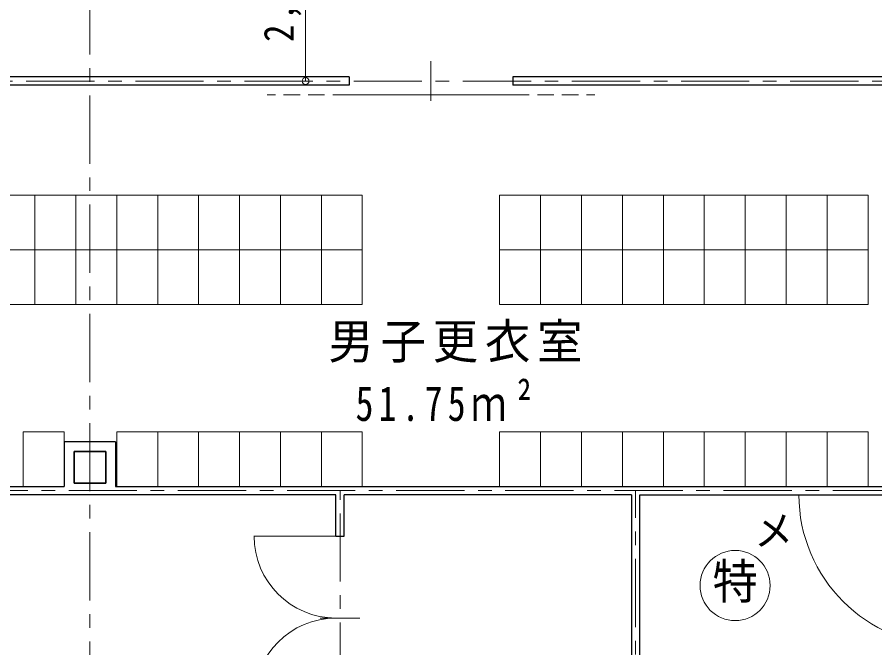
# Model space of a CAD drawing. Units: millimetres at full size; details may follow other scales. Extents: x -57346 to 60518, y -42813 to 41849.
# Drawn here: x 30673 to 40103, y -8671 to -1742 of the extents above; entities that cross this region are included whole.
import ezdxf
from ezdxf.enums import TextEntityAlignment as Align

# ---------------------------------------------------------------- set-up
doc = ezdxf.new("R2010")
doc.units = ezdxf.units.MM
doc.header["$LTSCALE"] = 150
doc.header["$PDMODE"] = 32
doc.header["$PDSIZE"] = 75
doc.linetypes.add('CHAIN1', pattern=[8, 5, -1, 1, -1])
doc.linetypes.add('DASHED1', pattern=[1.8, 1.2, -0.6])
for name, color, linetype, lineweight in [('1-1_極細線', 4, 'Continuous', 9), ('1-2_細線', 7, 'Continuous', 18), ('1-3_中線', 3, 'Continuous', 25), ('1-4_太線', 2, 'Continuous', 35), ('1-8_ﾊｯﾁﾝｸﾞ', 4, 'Continuous', 9), ('1-A_中芯線', 4, 'CHAIN1', 9), ('1-D_文字', 4, 'Continuous', 9), ('1-E_寸法', 4, 'Continuous', 9)]:
    doc.layers.add(name, color=color, linetype=linetype, lineweight=lineweight)
doc.styles.add('ＭＳ ゴシック', font='')
doc.styles.get('ＭＳ ゴシック').set_extended_font_data('MS Gothic')

msp = doc.modelspace()

# ---------------------------------------------------------------- linework, layer by layer
at = {"layer": '1-1_極細線'}
for p, q in [((35223.4, -2225), (35223.4, -2662.6)), ((33276.3, -7443.8), (34178.4, -7443.8)), ((34442.1, -8343.8), (34004.6, -8343.8))]:
    msp.add_line(p, q, dxfattribs=at)
for centre, radius, start, end in [((40928.4, -6988.8), 1660, 180, 270), ((34178.4, -7443.8), 900, 180, 270), ((34178.4, -9243.8), 900, 90, 180)]:
    msp.add_arc(centre, radius, start, end, dxfattribs=at)
at = {"layer": '1-3_中線'}
for p, q in [((34323.4, -2398.8), (26623.4, -2398.8)), ((34323.4, -2398.8), (34323.4, -2488.8)), ((36123.4, -2398.8), (36123.4, -2488.8)), ((41192.1, -2398.8), (36123.4, -2398.8)), ((34323.4, -2488.8), (29518.4, -2488.8)), ((40928.4, -2488.8), (36123.4, -2488.8)), ((31755.9, -6406.3), (31190.9, -6406.3)), ((31190.9, -6406.3), (31190.9, -6898.8)), ((31755.9, -6406.3), (31755.9, -6898.8)), ((29518.4, -6898.8), (31190.9, -6898.8)), ((31755.9, -6898.8), (42748.4, -6898.8)), ((34178.4, -6988.8), (20018.4, -6988.8)), ((34178.4, -7443.8), (34178.4, -6988.8)), ((34268.4, -7443.8), (34268.4, -6988.8)), ((37428.4, -6988.8), (34268.4, -6988.8)), ((37518.4, -6988.8), (42748.4, -6988.8)), ((37518.4, -13161.3), (37518.4, -6988.8)), ((34178.4, -7443.8), (34268.4, -7443.8))]:
    msp.add_line(p, q, dxfattribs=at)
at = {"layer": '1-3_中線', "color": 4, "linetype": 'DASHED1', "lineweight": 9}
for p, q in [((34323.4, -2593.8), (33423.4, -2593.8)), ((36123.4, -2593.8), (37023.4, -2593.8))]:
    msp.add_line(p, q, dxfattribs=at)
at = {"layer": '1-3_中線', "color": 4, "lineweight": 9}
for q in [(34323.4, -2593.8), (36123.4, -2593.8)]:
    msp.add_line((35223.4, -2593.8), q, dxfattribs=at)
at = {"layer": '1-3_中線'}
msp.add_lwpolyline([(37428.4, -6988.8), (37428.4, -14398.8), (34268.4, -14398.8)], dxfattribs=at)
at = {"layer": '1-4_太線'}
for p, q in [((31648.4, -6513.8), (31298.4, -6513.8)), ((31298.4, -6513.8), (31298.4, -6863.8)), ((31648.4, -6513.8), (31648.4, -6863.8)), ((31298.4, -6863.8), (31648.4, -6863.8))]:
    msp.add_line(p, q, dxfattribs=at)
at = {"layer": '1-8_ﾊｯﾁﾝｸﾞ'}
for p, q in [((30418.4, -3698.8), (34468.4, -3698.8)), ((30868.4, -3698.8), (30868.4, -4298.8)), ((31318.4, -3698.8), (31318.4, -4298.8)), ((31768.4, -3698.8), (31768.4, -4298.8)), ((32218.4, -3698.8), (32218.4, -4298.8)), ((32668.4, -3698.8), (32668.4, -4298.8)), ((33118.4, -3698.8), (33118.4, -4298.8)), ((33568.4, -3698.8), (33568.4, -4298.8)), ((34018.4, -3698.8), (34018.4, -4298.8)), ((40028.4, -3698.8), (35978.4, -3698.8)), ((36428.4, -3698.8), (36428.4, -4298.8)), ((36878.4, -3698.8), (36878.4, -4298.8)), ((37328.4, -3698.8), (37328.4, -4298.8)), ((37778.4, -3698.8), (37778.4, -4298.8)), ((38228.4, -3698.8), (38228.4, -4298.8)), ((38678.4, -3698.8), (38678.4, -4298.8)), ((39128.4, -3698.8), (39128.4, -4298.8)), ((39578.4, -3698.8), (39578.4, -4298.8)), ((40028.4, -3698.8), (40028.4, -4298.8)), ((30418.4, -4298.8), (34468.4, -4298.8)), ((30868.4, -4298.8), (30868.4, -4898.8)), ((31318.4, -4298.8), (31318.4, -4898.8)), ((31768.4, -4298.8), (31768.4, -4898.8)), ((32218.4, -4298.8), (32218.4, -4898.8)), ((32668.4, -4298.8), (32668.4, -4898.8)), ((33118.4, -4298.8), (33118.4, -4898.8)), ((33568.4, -4298.8), (33568.4, -4898.8)), ((34018.4, -4298.8), (34018.4, -4898.8)), ((40028.4, -4298.8), (35978.4, -4298.8)), ((36428.4, -4298.8), (36428.4, -4898.8)), ((36878.4, -4298.8), (36878.4, -4898.8)), ((37328.4, -4298.8), (37328.4, -4898.8)), ((37778.4, -4298.8), (37778.4, -4898.8)), ((38228.4, -4298.8), (38228.4, -4898.8)), ((38678.4, -4298.8), (38678.4, -4898.8)), ((39128.4, -4298.8), (39128.4, -4898.8)), ((39578.4, -4298.8), (39578.4, -4898.8)), ((40028.4, -4298.8), (40028.4, -4898.8)), ((30418.4, -4898.8), (34468.4, -4898.8)), ((40028.4, -4898.8), (35978.4, -4898.8)), ((31190.9, -6298.8), (30740.9, -6298.8)), ((30740.9, -6298.8), (30740.9, -6898.8)), ((31190.9, -6298.8), (31190.9, -6898.8)), ((31768.4, -6298.8), (31768.4, -6898.8)), ((31768.4, -6298.8), (34468.4, -6298.8)), ((32218.4, -6298.8), (32218.4, -6898.8)), ((32668.4, -6298.8), (32668.4, -6898.8)), ((33118.4, -6298.8), (33118.4, -6898.8)), ((33568.4, -6298.8), (33568.4, -6898.8)), ((34018.4, -6898.8), (34018.4, -6298.8)), ((34468.4, -6898.8), (34468.4, -6298.8)), ((35978.4, -6898.8), (35978.4, -6298.8)), ((40028.4, -6298.8), (35978.4, -6298.8)), ((36428.4, -6898.8), (36428.4, -6298.8)), ((36878.4, -6298.8), (36878.4, -6898.8)), ((37328.4, -6298.8), (37328.4, -6898.8)), ((37778.4, -6298.8), (37778.4, -6898.8)), ((38228.4, -6298.8), (38228.4, -6898.8)), ((38678.4, -6298.8), (38678.4, -6898.8)), ((39128.4, -6298.8), (39128.4, -6898.8)), ((39578.4, -6298.8), (39578.4, -6898.8)), ((40028.4, -6298.8), (40028.4, -6898.8)), ((31190.9, -6898.8), (30740.9, -6898.8)), ((31768.4, -6898.8), (34468.4, -6898.8)), ((40028.4, -6898.8), (35978.4, -6898.8))]:
    msp.add_line(p, q, dxfattribs=at)
for points in [[(34468.4, -3698.8), (34468.4, -4298.8), (34468.4, -4898.8)], [(35978.4, -3698.8), (35978.4, -4298.8), (35978.4, -4898.8)]]:
    msp.add_lwpolyline(points, dxfattribs=at)
at = {"layer": '1-A_中芯線'}
for p, q in [((31473.4, 24998.3), (31473.4, -24360.1)), ((19973.4, -2443.8), (44973.4, -2443.8)), ((7240.6, -6943.8), (56123.9, -6943.8)), ((34223.4, -19943.8), (34223.4, -6943.8)), ((37473.4, -14443.8), (37473.4, -6943.8))]:
    msp.add_line(p, q, dxfattribs=at)
at = {"layer": '1-D_文字', "color": 7, "lineweight": 18}
msp.add_circle((38566.9, -7986.7), 385.6, dxfattribs=at)
at = {"layer": '1-E_寸法'}
msp.add_line((33844.4, -2443.8), (33844.4, -443.8), dxfattribs=at)
at = {"layer": '1-E_寸法', "color": 2}
msp.add_point((33844.4, -2443.8), dxfattribs=at)

# ---------------------------------------------------------------- texts
at = {"layer": '1-2_細線', "style": 'ＭＳ ゴシック', "width": 0.95}
for s, height, p in [('メ', 329.9, (38777.9, -7645.9)), ('特', 384.9, (38319.4, -8249.2))]:
    msp.add_text(s, height=height, dxfattribs=at).set_placement(p, align=Align.BOTTOM_LEFT)
at = {"layer": '1-D_文字', "color": 7, "char_height": 384.9, "attachment_point": 7, "style": 'ＭＳ ゴシック'}
for s, insert in [('\\T1.15;\\W0.95;男子更衣室', (34095.3, -5539)), ('\\T1.29;\\W0.75;51.75ｍ²', (34393.9, -6184.3))]:
    msp.add_mtext(s, dxfattribs=dict(at, insert=insert))
at = {"layer": '1-E_寸法', "color": 7, "insert": (33799.4, -2013.8), "char_height": 329.9, "attachment_point": 7, "rotation": 90, "style": 'ＭＳ ゴシック'}
msp.add_mtext('\\T1.23;\\W0.85;2,000', dxfattribs=at)

doc.saveas('drawing.dxf')
